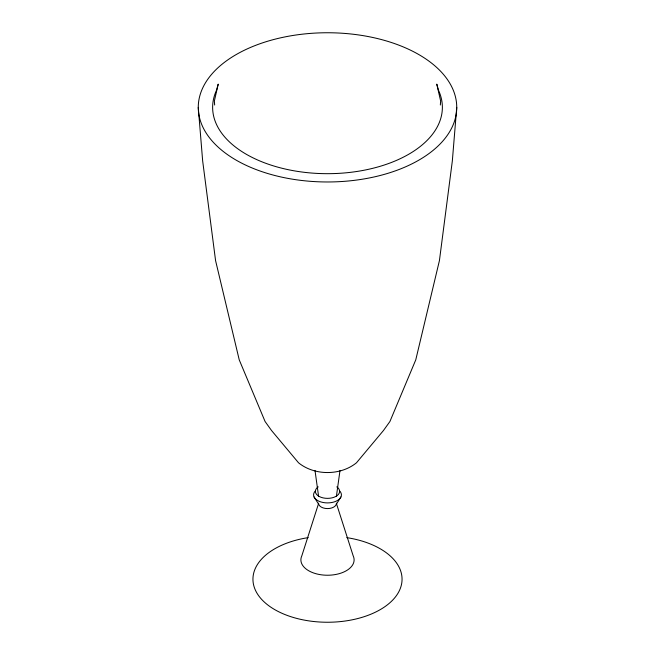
<?xml version="1.0" encoding="UTF-8"?>
<svg xmlns="http://www.w3.org/2000/svg" width="655" height="655" viewBox="0 0 655 655"><rect width="100%" height="100%" fill="white"/><g stroke="black" fill="none" stroke-linecap="round" stroke-linejoin="round"><path stroke-width="0.98" d="M440.34 105.021L440.643 101.026L436.787 84.118L438.457 90.202A114.871 66.319 0 0 1 327.5 173.681A114.871 66.319 0 0 1 216.543 90.202L218.213 84.118L214.357 101.026L214.66 105.021M456.74 107.363A129.24 74.613 0 0 1 262.884 171.978A129.24 74.613 0 0 1 262.884 42.747A129.24 74.613 0 0 1 456.74 107.363L452.335 160.95L439.423 260.608L415.769 359.849L389.913 421.517L383.462 430.515L356.467 462.798C340.453 475.792 314.547 475.792 298.533 462.798L271.538 430.515L265.087 421.517L239.231 359.849L215.577 260.608L202.665 160.95L198.26 107.363M336.383 496.49L340.002 470.446M318.698 503.146L301.799 555.899A26.601 15.36 0 0 0 327.5 575.237A26.601 15.36 0 0 0 353.201 555.899L336.302 503.146M340.944 496.957L335.99 504.817A8.793 5.076 0 0 1 327.5 508.583A8.793 5.076 0 0 1 319.01 504.817L314.056 496.957M314.998 470.446L318.617 496.49M346.798 537.632A74.555 43.042 0 0 1 388.571 603.894A74.555 43.042 0 0 1 266.429 603.894A74.555 43.042 0 0 1 308.202 537.632M336.785 486.861A12.117 7 0 0 1 335.819 496.457A12.117 7 0 0 1 319.181 496.457A12.117 7 0 0 1 318.215 486.861M339.552 490.857A13.911 8.032 0 0 1 327.5 502.909A13.911 8.032 0 0 1 315.448 490.857"/></g></svg>
